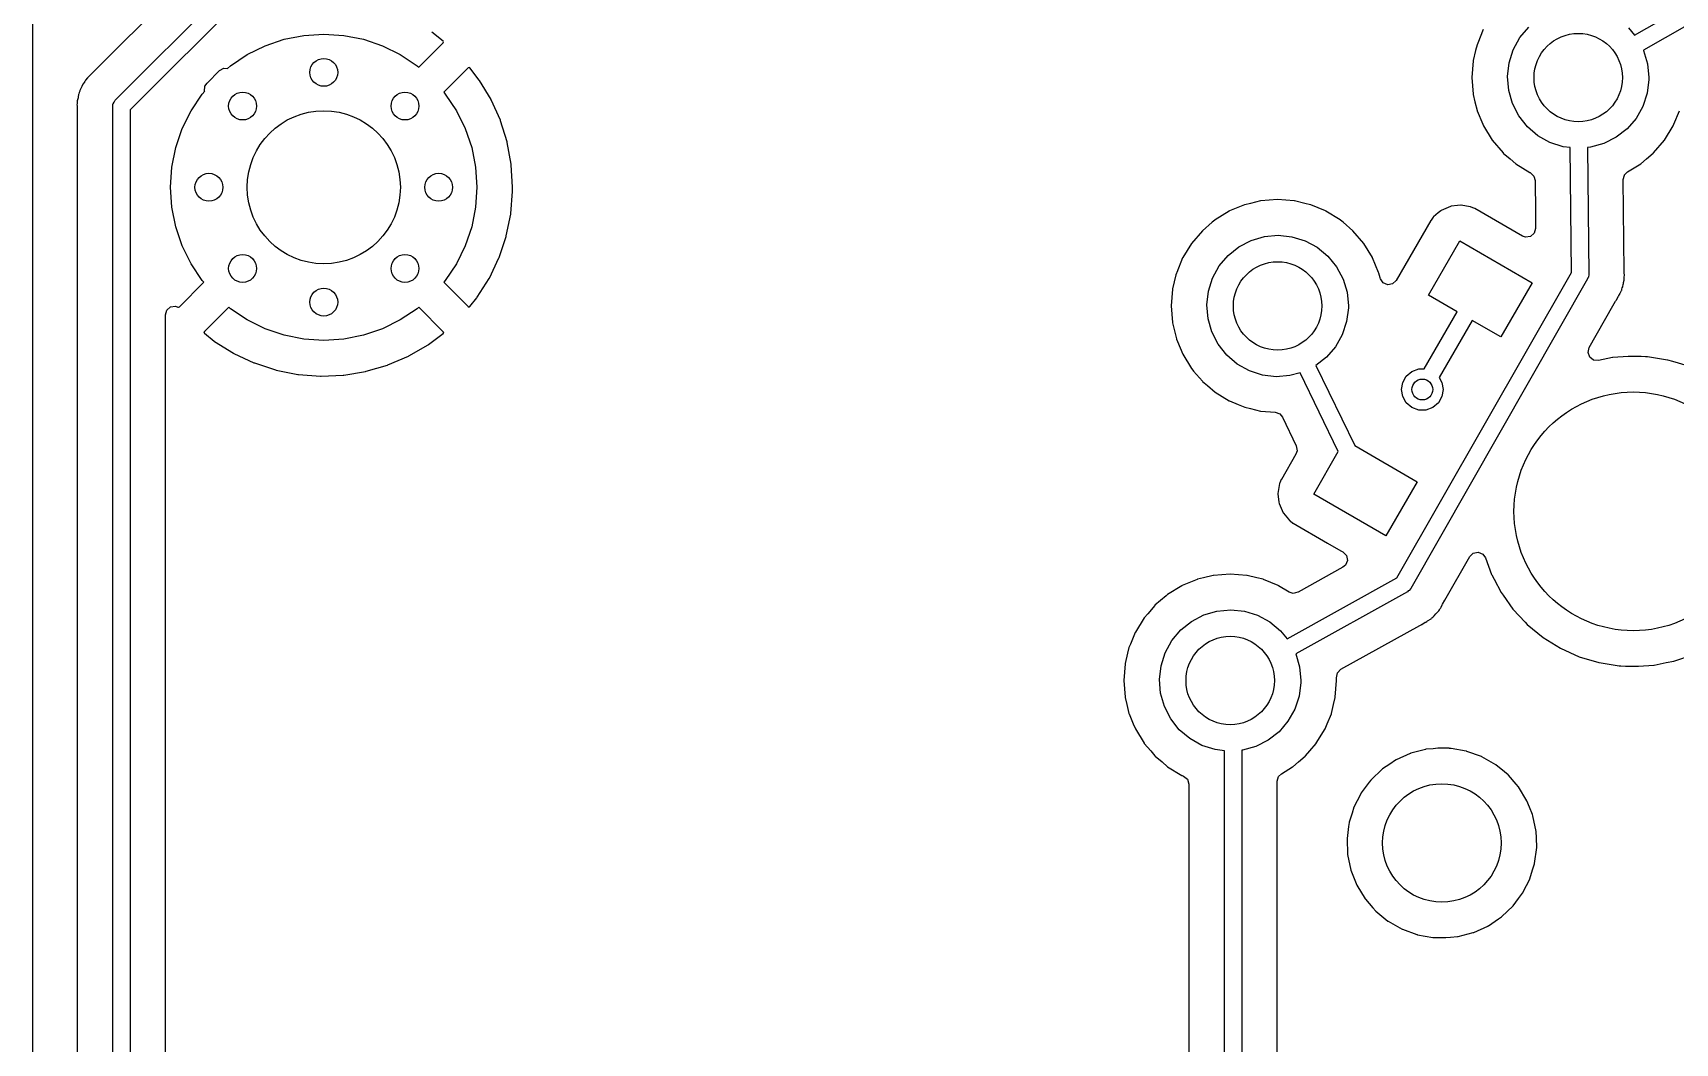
# Model space of a CAD drawing. Extents: x 144 to 253, y -181 to -52.
# Drawn here: x 143.51 to 167.1, y -97.4 to -82.89 of the extents above; entities that cross this region are included whole.
import ezdxf

# ---------------------------------------------------------------- set-up
doc = ezdxf.new("R2010")
doc.units = 0
doc.layers.add('BLACK', color=7, linetype='CONTINUOUS')

msp = doc.modelspace()

# ---------------------------------------------------------------- linework, layer by layer
at = {"layer": 'BLACK', "linetype": 'CONTINUOUS'}
for p, q in [((143.508, -112.657), (143.508, -66.8706)), ((144.692, -83.8542), (153.633, -74.9132)), ((153.659, -75.24), (144.905, -83.9944)), ((151.183, -76.644), (144.388, -83.4389)), ((166.518, -82.9222), (175.524, -77.7621)), ((175.65, -77.9776), (166.646, -83.1373)), ((164.871, -82.9559), (164.998, -82.804)), ((146.846, -83.0725), (147.118, -82.98)), ((147.118, -82.98), (147.4, -82.9238)), ((147.4, -82.9238), (147.688, -82.905)), ((147.688, -82.905), (147.975, -82.9238)), ((147.975, -82.9238), (148.257, -82.98)), ((148.257, -82.98), (148.529, -83.0725)), ((149.052, -83.3815), (149.402, -83.0312)), ((149.401, -83.0077), (149.239, -82.8796)), ((149.409, -83.0184), (149.401, -83.0077)), ((149.402, -83.0312), (149.409, -83.0184)), ((164.264, -83.0341), (164.255, -83.0573)), ((164.345, -82.8402), (164.264, -83.0341)), ((164.775, -83.1296), (164.871, -82.9559)), ((166.43, -82.814), (166.518, -82.9222)), ((146.348, -83.3596), (146.588, -83.1997)), ((146.588, -83.1997), (146.846, -83.0725)), ((148.529, -83.0725), (148.787, -83.1997)), ((148.787, -83.1997), (149.027, -83.3596)), ((164.235, -83.1389), (164.2, -83.2858)), ((164.255, -83.0573), (164.235, -83.1389)), ((164.715, -83.3186), (164.775, -83.1296)), ((166.646, -83.1373), (166.648, -83.1427)), ((166.648, -83.1427), (166.706, -83.3325)), ((144.324, -83.5031), (144.304, -83.5228)), ((144.326, -83.5002), (144.324, -83.5031)), ((144.368, -83.4564), (144.326, -83.5002)), ((144.373, -83.4506), (144.368, -83.4564)), ((144.379, -83.4465), (144.373, -83.4506)), ((144.388, -83.4389), (144.379, -83.4465)), ((146.01, -83.6085), (146.191, -83.4275)), ((146.191, -83.4275), (146.253, -83.3935)), ((146.253, -83.3935), (146.305, -83.3972)), ((146.305, -83.3972), (146.348, -83.3596)), ((149.027, -83.3596), (149.052, -83.3815)), ((149.762, -83.3897), (149.411, -83.7407)), ((149.774, -83.3832), (149.762, -83.3897)), ((149.785, -83.3916), (149.774, -83.3832)), ((149.921, -83.5654), (149.785, -83.3916)), ((164.199, -83.2907), (164.18, -83.5299)), ((164.2, -83.2858), (164.199, -83.2907)), ((164.2, -83.2858), (164.2, -83.2858)), ((164.693, -83.5157), (164.715, -83.3186)), ((164.71, -83.7133), (164.693, -83.5157)), ((166.706, -83.3325), (166.725, -83.5299)), ((144.175, -83.7458), (144.167, -83.7644)), ((144.181, -83.7271), (144.175, -83.7458)), ((144.184, -83.7152), (144.181, -83.7271)), ((144.186, -83.7075), (144.184, -83.7152)), ((144.184, -83.7152), (144.184, -83.7152)), ((144.208, -83.6688), (144.186, -83.7075)), ((144.213, -83.6581), (144.208, -83.6688)), ((144.227, -83.6248), (144.213, -83.6581)), ((144.23, -83.6175), (144.227, -83.6248)), ((144.227, -83.6248), (144.227, -83.6248)), ((144.243, -83.6015), (144.23, -83.6175)), ((144.254, -83.585), (144.243, -83.6015)), ((144.26, -83.5742), (144.254, -83.585)), ((144.263, -83.5673), (144.26, -83.5742)), ((144.26, -83.5742), (144.26, -83.5742)), ((144.294, -83.535), (144.263, -83.5673)), ((144.301, -83.526), (144.294, -83.535)), ((144.304, -83.5228), (144.301, -83.526)), ((145.942, -83.7657), (145.977, -83.7261)), ((145.976, -83.7244), (145.981, -83.6536)), ((145.977, -83.7261), (145.976, -83.7244)), ((145.981, -83.6536), (146.01, -83.6085)), ((149.411, -83.7407), (149.433, -83.7657)), ((149.925, -83.5716), (149.921, -83.5654)), ((150.09, -83.8448), (149.925, -83.5716)), ((164.18, -83.5299), (164.199, -83.7691)), ((164.764, -83.9039), (164.71, -83.7133)), ((166.7, -83.755), (166.637, -83.9431)), ((166.725, -83.5582), (166.7, -83.755)), ((166.725, -83.5299), (166.725, -83.5582)), ((144.145, -83.9025), (144.142, -83.9225)), ((144.142, -83.9225), (144.143, -83.9304)), ((144.143, -83.9304), (144.146, -83.9665)), ((144.147, -83.8828), (144.145, -83.9025)), ((144.146, -83.9665), (144.147, -83.9784)), ((144.157, -83.8197), (144.147, -83.8625)), ((144.147, -83.8625), (144.147, -83.8828)), ((144.147, -83.9784), (144.147, -109.141)), ((144.16, -83.8081), (144.157, -83.8197)), ((144.166, -83.7723), (144.16, -83.8081)), ((144.167, -83.7644), (144.166, -83.7723)), ((144.166, -83.7723), (144.166, -83.7723)), ((144.655, -83.9426), (144.658, -83.9205)), ((144.655, -109.22), (144.655, -83.9426)), ((144.658, -83.9159), (144.659, -83.9135)), ((144.658, -83.9205), (144.658, -83.9159)), ((144.659, -83.9135), (144.66, -83.9071)), ((144.66, -83.9071), (144.677, -83.8812)), ((144.677, -83.8812), (144.692, -83.8542)), ((145.782, -84.005), (145.942, -83.7657)), ((149.433, -83.7657), (149.593, -84.005)), ((150.093, -83.8516), (150.09, -83.8448)), ((150.224, -84.1426), (150.093, -83.8516)), ((164.199, -83.7691), (164.2, -83.7739)), ((164.2, -83.7739), (164.2, -83.7739)), ((164.2, -83.7739), (164.224, -83.8759)), ((164.224, -83.8759), (164.255, -84.0024)), ((164.855, -84.0802), (164.764, -83.9039)), ((166.637, -83.9431), (166.539, -84.1155)), ((144.905, -83.9944), (144.905, -109.168)), ((145.655, -84.2631), (145.782, -84.005)), ((149.593, -84.005), (149.72, -84.2631)), ((150.226, -84.1497), (150.224, -84.1426)), ((150.321, -84.4543), (150.226, -84.1497)), ((164.255, -84.0024), (164.257, -84.007)), ((164.257, -84.007), (164.257, -84.007)), ((164.257, -84.007), (164.336, -84.1976)), ((164.336, -84.1976), (164.347, -84.2241)), ((164.347, -84.2241), (164.472, -84.4287)), ((164.978, -84.2356), (164.855, -84.0802)), ((166.539, -84.1155), (166.41, -84.2656)), ((166.946, -84.4287), (167.072, -84.2241)), ((167.072, -84.2241), (167.083, -84.1976)), ((167.083, -84.1976), (167.162, -84.007)), ((145.562, -84.5356), (145.655, -84.2631)), ((149.72, -84.2631), (149.813, -84.5356)), ((150.323, -84.4616), (150.321, -84.4543)), ((150.38, -84.7754), (150.323, -84.4616)), ((164.472, -84.4287), (164.628, -84.6112)), ((165.129, -84.3642), (164.978, -84.2356)), ((165.302, -84.4609), (165.129, -84.3642)), ((165.491, -84.5222), (165.302, -84.4609)), ((166.254, -84.3877), (166.077, -84.4771)), ((166.41, -84.2656), (166.254, -84.3877)), ((166.79, -84.6112), (166.946, -84.4287)), ((145.506, -84.8178), (145.562, -84.5356)), ((149.813, -84.5356), (149.869, -84.8178)), ((164.628, -84.6112), (164.632, -84.6144)), ((164.632, -84.6144), (164.729, -84.6978)), ((164.729, -84.6978), (164.81, -84.767)), ((165.593, -84.5344), (165.491, -84.5222)), ((165.61, -86.3273), (165.593, -84.5344)), ((165.886, -84.5304), (165.843, -84.5337)), ((165.843, -84.5337), (165.86, -86.3589)), ((166.077, -84.4771), (165.886, -84.5304)), ((166.608, -84.767), (166.689, -84.6978)), ((166.689, -84.6978), (166.787, -84.6144)), ((166.787, -84.6144), (166.79, -84.6112)), ((145.487, -85.105), (145.506, -84.8178)), ((149.869, -84.8178), (149.887, -85.105)), ((150.381, -84.7829), (150.38, -84.7754)), ((150.4, -85.1028), (150.381, -84.7829)), ((164.81, -84.767), (165.015, -84.8924)), ((165.015, -84.8924), (165.019, -84.8943)), ((165.019, -84.8943), (165.02, -84.8947)), ((165.02, -84.8947), (165.072, -84.9435)), ((166.356, -84.9931), (166.373, -84.9326)), ((166.373, -84.9326), (166.375, -84.9248)), ((166.375, -84.9248), (166.416, -84.8846)), ((166.416, -84.8846), (166.608, -84.767)), ((145.506, -85.3922), (145.487, -85.105)), ((149.887, -85.105), (149.869, -85.3922)), ((150.374, -85.4835), (150.4, -85.1641)), ((150.4, -85.1072), (150.4, -85.1028)), ((150.4, -85.1596), (150.4, -85.1072)), ((150.4, -85.1641), (150.4, -85.1596)), ((165.072, -84.9435), (165.089, -85.0059)), ((165.089, -85.0059), (165.093, -85.4608)), ((166.368, -86.3162), (166.356, -84.9931)), ((145.562, -85.6744), (145.506, -85.3922)), ((149.869, -85.3922), (149.813, -85.6744)), ((160.913, -85.3575), (160.701, -85.4456)), ((160.918, -85.3556), (160.913, -85.3575)), ((160.913, -85.3575), (160.913, -85.3575)), ((160.999, -85.336), (160.918, -85.3556)), ((161.146, -85.3008), (160.999, -85.336)), ((161.151, -85.2996), (161.146, -85.3008)), ((161.146, -85.3008), (161.146, -85.3008)), ((161.39, -85.2808), (161.151, -85.2996)), ((161.63, -85.2996), (161.39, -85.2808)), ((161.634, -85.3008), (161.63, -85.2996)), ((161.781, -85.336), (161.634, -85.3008)), ((161.634, -85.3008), (161.634, -85.3008)), ((161.863, -85.3556), (161.781, -85.336)), ((161.868, -85.3575), (161.863, -85.3556)), ((162.08, -85.4456), (161.868, -85.3575)), ((161.868, -85.3575), (161.868, -85.3575)), ((163.875, -85.38), (163.741, -85.4373)), ((163.884, -85.379), (163.875, -85.38)), ((163.975, -85.368), (163.884, -85.379)), ((163.884, -85.379), (163.884, -85.379)), ((164.02, -85.3627), (163.975, -85.368)), ((164.029, -85.3641), (164.02, -85.3627)), ((164.156, -85.3853), (164.029, -85.3641)), ((164.029, -85.3641), (164.029, -85.3641)), ((164.163, -85.3866), (164.156, -85.3853)), ((164.156, -85.3853), (164.156, -85.3853)), ((164.171, -85.3898), (164.163, -85.3866)), ((164.211, -85.4075), (164.171, -85.3898)), ((164.171, -85.3898), (164.171, -85.3898)), ((150.309, -85.8034), (150.373, -85.491)), ((150.373, -85.491), (150.374, -85.4835)), ((160.45, -85.608), (160.309, -85.7287)), ((160.488, -85.5761), (160.45, -85.608)), ((160.492, -85.5728), (160.488, -85.5761)), ((160.488, -85.5761), (160.488, -85.5761)), ((160.696, -85.4475), (160.492, -85.5728)), ((160.701, -85.4456), (160.696, -85.4475)), ((160.701, -85.4456), (160.701, -85.4456)), ((162.085, -85.4475), (162.08, -85.4456)), ((162.08, -85.4456), (162.08, -85.4456)), ((162.289, -85.5728), (162.085, -85.4475)), ((162.293, -85.5761), (162.289, -85.5728)), ((162.331, -85.608), (162.293, -85.5761)), ((162.293, -85.5761), (162.293, -85.5761)), ((162.472, -85.7287), (162.331, -85.608)), ((163.59, -85.5833), (163.094, -86.4429)), ((163.592, -85.5803), (163.59, -85.5833)), ((163.59, -85.5833), (163.59, -85.5833)), ((163.594, -85.5776), (163.592, -85.5803)), ((163.624, -85.5362), (163.594, -85.5776)), ((163.594, -85.5776), (163.594, -85.5776)), ((163.629, -85.5298), (163.624, -85.5362)), ((163.624, -85.5362), (163.624, -85.5362)), ((163.697, -85.4738), (163.629, -85.5298)), ((163.734, -85.443), (163.697, -85.4738)), ((163.741, -85.4373), (163.734, -85.443)), ((163.734, -85.443), (163.734, -85.443)), ((164.221, -85.4118), (164.211, -85.4075)), ((164.906, -85.8078), (164.221, -85.4118)), ((165.093, -85.4608), (165.095, -85.6975)), ((145.655, -85.9469), (145.562, -85.6744)), ((149.813, -85.6744), (149.72, -85.9469)), ((150.206, -86.1133), (150.307, -85.8108)), ((150.307, -85.8108), (150.309, -85.8034)), ((160.309, -85.7287), (160.153, -85.9112)), ((160.834, -85.9598), (161.01, -85.868)), ((161.01, -85.868), (161.2, -85.812)), ((161.2, -85.812), (161.398, -85.794)), ((161.398, -85.794), (161.595, -85.8148)), ((161.595, -85.8148), (161.784, -85.8734)), ((161.784, -85.8734), (161.959, -85.9677)), ((162.628, -85.9112), (162.472, -85.7287)), ((163.558, -86.6557), (164.008, -85.8763)), ((164.008, -85.8763), (165.047, -86.4763)), ((164.953, -85.8235), (164.906, -85.8078)), ((165.023, -85.8128), (164.953, -85.8235)), ((165.076, -85.7658), (165.023, -85.8128)), ((165.095, -85.6975), (165.076, -85.7658)), ((145.782, -86.205), (145.655, -85.9469)), ((149.72, -85.9469), (149.593, -86.205)), ((150.203, -86.1203), (150.206, -86.1133)), ((160.153, -85.9112), (160.028, -86.1158)), ((160.552, -86.236), (160.68, -86.0841)), ((160.68, -86.0841), (160.834, -85.9598)), ((161.959, -85.9677), (162.111, -86.0941)), ((162.111, -86.0941), (162.237, -86.2478)), ((162.753, -86.1158), (162.628, -85.9112)), ((145.942, -86.4443), (145.782, -86.205)), ((149.593, -86.205), (149.433, -86.4443)), ((150.067, -86.4085), (150.203, -86.1203)), ((159.936, -86.3374), (159.93, -86.3626)), ((159.94, -86.3288), (159.936, -86.3374)), ((160.026, -86.1203), (159.94, -86.3288)), ((160.028, -86.1158), (160.026, -86.1203)), ((160.026, -86.1203), (160.026, -86.1203)), ((160.457, -86.4098), (160.552, -86.236)), ((162.237, -86.2478), (162.33, -86.4228)), ((162.755, -86.1203), (162.753, -86.1158)), ((162.841, -86.3288), (162.755, -86.1203)), ((162.755, -86.1203), (162.755, -86.1203)), ((162.845, -86.3374), (162.841, -86.3288)), ((162.861, -86.4037), (162.845, -86.3374)), ((163.104, -90.7128), (165.61, -86.3273)), ((166.369, -86.3288), (166.368, -86.3162)), ((166.373, -86.3705), (166.369, -86.3288)), ((145.613, -86.8207), (145.964, -86.4693)), ((145.964, -86.4693), (145.942, -86.4443)), ((149.433, -86.4443), (149.411, -86.4693)), ((149.411, -86.4693), (149.761, -86.8191)), ((149.893, -86.6849), (150.063, -86.4152)), ((150.063, -86.4152), (150.067, -86.4085)), ((159.88, -86.5708), (159.861, -86.81)), ((159.881, -86.566), (159.88, -86.5708)), ((159.93, -86.3626), (159.881, -86.566)), ((159.881, -86.566), (159.881, -86.566)), ((160.397, -86.5988), (160.457, -86.4098)), ((162.33, -86.4228), (162.387, -86.6127)), ((162.862, -86.4093), (162.861, -86.4037)), ((162.866, -86.4211), (162.862, -86.4093)), ((162.907, -86.4789), (162.866, -86.4211)), ((162.973, -86.5053), (162.907, -86.4789)), ((163.042, -86.4919), (162.973, -86.5053)), ((163.094, -86.4429), (163.042, -86.4919)), ((165.844, -86.422), (163.304, -90.867)), ((165.047, -86.4763), (164.597, -87.2557)), ((165.847, -86.4072), (165.844, -86.422)), ((165.855, -86.3944), (165.847, -86.4072)), ((165.86, -86.3589), (165.855, -86.3944)), ((166.331, -86.5896), (166.333, -86.5819)), ((166.333, -86.5819), (166.336, -86.5678)), ((166.333, -86.5819), (166.333, -86.5819)), ((166.336, -86.5678), (166.342, -86.5497)), ((166.342, -86.5497), (166.348, -86.5363)), ((166.348, -86.5363), (166.351, -86.529)), ((166.348, -86.5363), (166.348, -86.5363)), ((166.351, -86.529), (166.355, -86.5003)), ((166.355, -86.5003), (166.357, -86.4874)), ((166.357, -86.4874), (166.359, -86.475)), ((166.359, -86.475), (166.367, -86.4419)), ((166.367, -86.4419), (166.369, -86.4342)), ((166.367, -86.4419), (166.367, -86.4419)), ((166.369, -86.4118), (166.37, -86.3928)), ((166.369, -86.4342), (166.369, -86.4118)), ((166.37, -86.3928), (166.373, -86.3705)), ((145.487, -86.8243), (145.557, -86.8142)), ((145.557, -86.8142), (145.59, -86.8276)), ((145.599, -86.8282), (145.613, -86.8207)), ((149.761, -86.8191), (149.774, -86.8262)), ((149.774, -86.8262), (149.784, -86.8189)), ((149.784, -86.8189), (149.888, -86.6911)), ((149.888, -86.6911), (149.893, -86.6849)), ((159.861, -86.81), (159.88, -87.0492)), ((160.375, -86.7958), (160.397, -86.5988)), ((160.391, -86.9934), (160.375, -86.7958)), ((162.387, -86.6127), (162.406, -86.81)), ((162.406, -86.81), (162.406, -86.8384)), ((163.969, -86.8932), (163.558, -86.6557)), ((165.866, -87.4068), (166.207, -86.81)), ((166.207, -86.81), (166.246, -86.7425)), ((166.246, -86.7425), (166.251, -86.7352)), ((166.251, -86.7352), (166.255, -86.7306)), ((166.255, -86.7306), (166.259, -86.7236)), ((166.259, -86.7236), (166.288, -86.6687)), ((166.259, -86.7236), (166.259, -86.7236)), ((166.288, -86.6687), (166.29, -86.6658)), ((166.29, -86.6658), (166.294, -86.6585)), ((166.294, -86.6585), (166.305, -86.6397)), ((166.305, -86.6397), (166.306, -86.636)), ((166.306, -86.636), (166.308, -86.6325)), ((166.308, -86.6325), (166.311, -86.6266)), ((166.308, -86.6325), (166.308, -86.6325)), ((166.311, -86.6266), (166.327, -86.5966)), ((166.327, -86.5966), (166.331, -86.5896)), ((166.327, -86.5966), (166.327, -86.5966)), ((145.413, -86.9389), (145.434, -86.8708)), ((145.413, -108.905), (145.413, -86.9389)), ((145.434, -86.8708), (145.487, -86.8243)), ((145.59, -86.8276), (145.599, -86.8282)), ((146.323, -86.8285), (145.973, -87.1784)), ((146.348, -86.8504), (146.323, -86.8285)), ((146.588, -87.0103), (146.348, -86.8504)), ((146.846, -87.1375), (146.588, -87.0103)), ((148.787, -87.0103), (148.529, -87.1375)), ((149.027, -86.8504), (148.787, -87.0103)), ((149.052, -86.8285), (149.027, -86.8504)), ((149.404, -87.1803), (149.052, -86.8285)), ((159.88, -87.0492), (159.881, -87.054)), ((159.881, -87.054), (159.881, -87.054)), ((159.881, -87.054), (159.908, -87.1663)), ((160.446, -87.184), (160.391, -86.9934)), ((162.381, -87.0351), (162.319, -87.2232)), ((162.406, -86.8384), (162.381, -87.0351)), ((163.495, -87.7146), (163.969, -86.8932)), ((164.186, -87.0182), (163.712, -87.8396)), ((164.597, -87.2557), (164.186, -87.0182)), ((145.973, -87.1784), (145.966, -87.1914)), ((145.966, -87.1914), (145.974, -87.2019)), ((145.974, -87.2019), (146.113, -87.314)), ((147.118, -87.23), (146.846, -87.1375)), ((147.4, -87.2862), (147.118, -87.23)), ((147.688, -87.305), (147.4, -87.2862)), ((147.975, -87.2862), (147.688, -87.305)), ((148.257, -87.23), (147.975, -87.2862)), ((148.529, -87.1375), (148.257, -87.23)), ((149.192, -87.3624), (149.402, -87.2039)), ((149.402, -87.2039), (149.41, -87.1925)), ((149.41, -87.1925), (149.404, -87.1803)), ((159.908, -87.1663), (159.936, -87.2826)), ((159.936, -87.2826), (159.938, -87.2871)), ((159.938, -87.2871), (159.938, -87.2871)), ((159.938, -87.2871), (159.951, -87.3184)), ((160.536, -87.3604), (160.446, -87.184)), ((162.319, -87.2232), (162.221, -87.3957)), ((146.113, -87.314), (146.119, -87.3184)), ((146.119, -87.3184), (146.39, -87.4872)), ((146.39, -87.4872), (146.396, -87.4908)), ((146.396, -87.4908), (146.685, -87.6258)), ((148.903, -87.5302), (148.91, -87.5268)), ((148.91, -87.5268), (149.186, -87.3666)), ((149.186, -87.3666), (149.192, -87.3624)), ((159.951, -87.3184), (160.028, -87.5042)), ((160.028, -87.5042), (160.153, -87.7088)), ((160.66, -87.5158), (160.536, -87.3604)), ((160.811, -87.6443), (160.66, -87.5158)), ((162.221, -87.3957), (162.091, -87.5458)), ((165.85, -87.4764), (165.866, -87.4068)), ((165.874, -87.5433), (165.85, -87.4764)), ((146.685, -87.6258), (146.692, -87.6286)), ((146.692, -87.6286), (146.995, -87.728)), ((146.995, -87.728), (147.003, -87.7299)), ((147.003, -87.7299), (147.316, -87.7921)), ((147.975, -87.8025), (148.289, -87.7501)), ((148.289, -87.7501), (148.297, -87.7484)), ((148.297, -87.7484), (148.603, -87.6586)), ((148.603, -87.6586), (148.61, -87.6561)), ((148.61, -87.6561), (148.903, -87.5302)), ((160.153, -87.7088), (160.157, -87.7126)), ((160.157, -87.7126), (160.157, -87.7126)), ((160.157, -87.7126), (160.184, -87.7454)), ((160.184, -87.7454), (160.309, -87.8913)), ((160.984, -87.741), (160.811, -87.6443)), ((161.172, -87.8023), (160.984, -87.741)), ((162.091, -87.5458), (161.941, -87.6629)), ((161.941, -87.6629), (162.497, -88.8145)), ((163.239, -87.8172), (163.319, -87.7502)), ((163.319, -87.7502), (163.417, -87.7146)), ((163.417, -87.7146), (163.495, -87.7146)), ((165.93, -87.5867), (165.874, -87.5433)), ((166.001, -87.5928), (165.93, -87.5867)), ((166.201, -87.5524), (166.001, -87.5928)), ((166.205, -87.5516), (166.201, -87.5524)), ((166.201, -87.5524), (166.201, -87.5524)), ((166.425, -87.537), (166.205, -87.5516)), ((166.61, -87.537), (166.425, -87.537)), ((166.611, -87.5371), (166.61, -87.537)), ((166.677, -87.5401), (166.611, -87.5371)), ((166.611, -87.5371), (166.611, -87.5371)), ((166.702, -87.5412), (166.677, -87.5401)), ((166.705, -87.5417), (166.702, -87.5412)), ((166.989, -87.5867), (166.705, -87.5417)), ((166.705, -87.5417), (166.705, -87.5417)), ((166.994, -87.5874), (166.989, -87.5867)), ((166.989, -87.5867), (166.989, -87.5867)), ((166.998, -87.5886), (166.994, -87.5874)), ((167.067, -87.6091), (166.998, -87.5886)), ((166.998, -87.5886), (166.998, -87.5886)), ((167.277, -87.6718), (167.067, -87.6091)), ((147.316, -87.7921), (147.323, -87.7931)), ((147.323, -87.7931), (147.641, -87.8173)), ((147.641, -87.8173), (147.649, -87.8174)), ((147.649, -87.8174), (147.967, -87.8033)), ((147.967, -87.8033), (147.975, -87.8025)), ((160.309, -87.8913), (160.313, -87.8945)), ((160.313, -87.8945), (160.382, -87.9535)), ((160.382, -87.9535), (160.492, -88.0472)), ((161.369, -87.8258), (161.172, -87.8023)), ((161.567, -87.8106), (161.369, -87.8258)), ((161.715, -87.7693), (161.567, -87.8106)), ((162.261, -88.9013), (161.715, -87.7693)), ((163.169, -88.01), (163.187, -87.9074)), ((163.187, -87.9074), (163.239, -87.8172)), ((163.712, -87.8396), (163.751, -87.9074)), ((163.751, -87.9074), (163.769, -88.01)), ((160.492, -88.0472), (160.696, -88.1725)), ((160.696, -88.1725), (160.701, -88.1744)), ((160.701, -88.1744), (160.701, -88.1744)), ((160.701, -88.1744), (160.823, -88.2252)), ((160.823, -88.2252), (160.918, -88.2644)), ((163.187, -88.1126), (163.169, -88.01)), ((163.239, -88.2028), (163.187, -88.1126)), ((163.319, -88.2698), (163.239, -88.2028)), ((163.699, -88.2028), (163.619, -88.2698)), ((163.751, -88.1126), (163.699, -88.2028)), ((163.769, -88.01), (163.751, -88.1126)), ((160.918, -88.2644), (160.999, -88.284)), ((160.999, -88.284), (161.146, -88.3192)), ((161.146, -88.3192), (161.146, -88.3192)), ((161.146, -88.3192), (161.151, -88.3204)), ((161.151, -88.3204), (161.355, -88.3364)), ((161.355, -88.3364), (161.421, -88.3617)), ((161.421, -88.3617), (161.458, -88.4072)), ((161.458, -88.4072), (161.658, -88.8201)), ((163.417, -88.3054), (163.319, -88.2698)), ((163.521, -88.3054), (163.417, -88.3054)), ((163.619, -88.2698), (163.521, -88.3054)), ((161.653, -88.9379), (161.444, -89.301)), ((161.669, -88.8901), (161.653, -88.9379)), ((161.658, -88.8201), (161.669, -88.8901)), ((161.908, -89.5136), (162.261, -88.9013)), ((162.497, -88.8145), (163.397, -89.3341)), ((161.418, -89.3582), (161.394, -89.5019)), ((161.422, -89.351), (161.418, -89.3582)), ((161.442, -89.3041), (161.422, -89.351)), ((161.422, -89.351), (161.422, -89.351)), ((161.444, -89.301), (161.442, -89.3041)), ((163.397, -89.3341), (162.947, -90.1136)), ((161.394, -89.5019), (161.395, -89.5108)), ((161.395, -89.5108), (161.409, -89.6266)), ((161.409, -89.6266), (161.412, -89.6465)), ((161.412, -89.6465), (161.469, -89.7805)), ((162.947, -90.1136), (161.908, -89.5136)), ((161.469, -89.7805), (161.475, -89.7874)), ((161.475, -89.7874), (161.475, -89.7874)), ((161.475, -89.7874), (161.546, -89.8742)), ((161.546, -89.8742), (161.562, -89.8929)), ((161.562, -89.8929), (161.568, -89.8976)), ((161.568, -89.8976), (161.568, -89.8976)), ((161.568, -89.8976), (161.609, -89.9279)), ((161.609, -89.9279), (161.609, -89.9279)), ((161.609, -89.9279), (161.612, -89.9299)), ((161.612, -89.9299), (161.615, -89.9316)), ((161.615, -89.9316), (161.615, -89.9316)), ((161.615, -89.9316), (162.108, -90.2161)), ((162.108, -90.2161), (162.298, -90.3259)), ((162.298, -90.3259), (162.329, -90.3439)), ((162.329, -90.3439), (162.378, -90.3953)), ((164.201, -90.3614), (164.271, -90.3477)), ((164.271, -90.3477), (164.337, -90.3738)), ((162.328, -90.5631), (161.687, -90.9203)), ((162.365, -90.5309), (162.328, -90.5631)), ((162.392, -90.465), (162.365, -90.5309)), ((162.378, -90.3953), (162.392, -90.465)), ((163.792, -91.0372), (164.15, -90.4107)), ((164.15, -90.4107), (164.201, -90.3614)), ((164.337, -90.3738), (164.378, -90.4297)), ((164.378, -90.4297), (164.421, -90.5468)), ((164.421, -90.5468), (164.465, -90.6662)), ((160.015, -90.8276), (159.81, -90.953)), ((160.019, -90.8257), (160.015, -90.8276)), ((160.232, -90.7377), (160.019, -90.8257)), ((160.019, -90.8257), (160.019, -90.8257)), ((160.237, -90.7358), (160.232, -90.7377)), ((160.232, -90.7377), (160.232, -90.7377)), ((160.327, -90.714), (160.237, -90.7358)), ((160.465, -90.6809), (160.327, -90.714)), ((160.47, -90.6797), (160.465, -90.6809)), ((160.465, -90.6809), (160.465, -90.6809)), ((160.709, -90.6609), (160.47, -90.6797)), ((160.948, -90.6797), (160.709, -90.6609)), ((160.953, -90.6809), (160.948, -90.6797)), ((161.091, -90.714), (160.953, -90.6809)), ((160.953, -90.6809), (160.953, -90.6809)), ((161.182, -90.7358), (161.091, -90.714)), ((161.186, -90.7377), (161.182, -90.7358)), ((161.399, -90.8257), (161.186, -90.7377)), ((161.186, -90.7377), (161.186, -90.7377)), ((161.403, -90.8276), (161.399, -90.8257)), ((161.399, -90.8257), (161.399, -90.8257)), ((161.555, -90.9203), (161.403, -90.8276)), ((161.526, -91.5919), (163.104, -90.7128)), ((164.465, -90.6662), (164.467, -90.6699)), ((164.467, -90.6699), (164.467, -90.6699)), ((164.467, -90.6699), (164.501, -90.7346)), ((164.501, -90.7346), (164.602, -90.9274)), ((159.788, -90.9716), (159.628, -91.1088)), ((159.806, -90.9562), (159.788, -90.9716)), ((159.81, -90.953), (159.806, -90.9562)), ((159.806, -90.9562), (159.806, -90.9562)), ((161.613, -90.9386), (161.555, -90.9203)), ((161.682, -90.9229), (161.613, -90.9386)), ((163.256, -90.9142), (161.65, -91.8088)), ((161.687, -90.9203), (161.682, -90.9229)), ((163.267, -90.9027), (163.256, -90.9142)), ((163.281, -90.8953), (163.267, -90.9027)), ((163.304, -90.867), (163.281, -90.8953)), ((163.761, -91.0913), (163.792, -91.0372)), ((164.602, -90.9274), (164.629, -90.9655)), ((164.629, -90.9655), (164.771, -91.1647)), ((159.472, -91.2913), (159.347, -91.4959)), ((159.524, -91.2303), (159.472, -91.2913)), ((159.625, -91.1126), (159.524, -91.2303)), ((159.628, -91.1088), (159.625, -91.1126)), ((160.153, -91.34), (160.329, -91.2481)), ((160.329, -91.2481), (160.519, -91.1921)), ((160.519, -91.1921), (160.716, -91.1742)), ((160.716, -91.1742), (160.913, -91.1949)), ((160.913, -91.1949), (161.103, -91.2535)), ((161.103, -91.2535), (161.277, -91.3478)), ((163.587, -91.3078), (163.594, -91.3036)), ((163.594, -91.3036), (163.602, -91.2955)), ((163.602, -91.2955), (163.606, -91.2916)), ((163.606, -91.2916), (163.621, -91.2779)), ((163.621, -91.2779), (163.635, -91.268)), ((163.635, -91.268), (163.64, -91.2618)), ((163.64, -91.2618), (163.665, -91.231)), ((163.64, -91.2618), (163.64, -91.2618)), ((163.665, -91.231), (163.672, -91.223)), ((163.672, -91.223), (163.7, -91.1945)), ((163.7, -91.1945), (163.705, -91.1888)), ((163.7, -91.1945), (163.7, -91.1945)), ((163.705, -91.1888), (163.714, -91.1743)), ((163.714, -91.1743), (163.725, -91.157)), ((163.725, -91.157), (163.731, -91.1502)), ((163.731, -91.1502), (163.736, -91.1441)), ((163.736, -91.1441), (163.739, -91.1369)), ((163.739, -91.1369), (163.756, -91.1008)), ((163.739, -91.1369), (163.739, -91.1369)), ((163.756, -91.1008), (163.761, -91.0913)), ((164.771, -91.1647), (164.771, -91.1647)), ((164.771, -91.1647), (164.773, -91.1681)), ((164.773, -91.1681), (164.776, -91.1712)), ((164.776, -91.1712), (164.776, -91.1712)), ((164.776, -91.1712), (164.945, -91.3521)), ((159.345, -91.5005), (159.276, -91.6672)), ((159.347, -91.4959), (159.345, -91.5004)), ((159.345, -91.5004), (159.345, -91.5005)), ((159.871, -91.6161), (159.998, -91.4642)), ((159.998, -91.4642), (160.153, -91.34)), ((161.277, -91.3478), (161.43, -91.4742)), ((161.43, -91.4742), (161.526, -91.5919)), ((162.299, -92.0292), (163.434, -91.3973)), ((163.434, -91.3973), (163.443, -91.3925)), ((163.443, -91.3925), (163.45, -91.3895)), ((163.45, -91.3895), (163.457, -91.3872)), ((163.457, -91.3872), (163.464, -91.383)), ((163.464, -91.383), (163.512, -91.3535)), ((163.464, -91.383), (163.464, -91.383)), ((163.512, -91.3535), (163.517, -91.3509)), ((163.517, -91.3509), (163.535, -91.3409)), ((163.535, -91.3409), (163.538, -91.339)), ((163.538, -91.339), (163.544, -91.3345)), ((163.544, -91.3345), (163.553, -91.3285)), ((163.553, -91.3285), (163.587, -91.3078)), ((164.945, -91.3521), (164.975, -91.3841)), ((164.975, -91.3841), (165.203, -91.5716)), ((159.255, -91.7176), (159.235, -91.7992)), ((159.276, -91.6672), (159.255, -91.7176)), ((159.775, -91.7899), (159.871, -91.6161)), ((165.203, -91.5716), (165.454, -91.7272)), ((165.454, -91.7272), (165.723, -91.8482)), ((159.199, -91.9509), (159.18, -92.1901)), ((159.2, -91.9461), (159.199, -91.9509)), ((159.235, -91.7992), (159.2, -91.9461)), ((159.2, -91.9461), (159.2, -91.9461)), ((159.693, -92.1759), (159.715, -91.9789)), ((159.715, -91.9789), (159.775, -91.7899)), ((161.65, -91.8088), (161.706, -91.9928)), ((161.706, -91.9928), (161.725, -92.1901)), ((165.723, -91.8482), (166.006, -91.9326)), ((166.006, -91.9326), (166.011, -91.9333)), ((166.011, -91.9333), (166.011, -91.9333)), ((166.011, -91.9333), (166.295, -91.9783)), ((166.295, -91.9783), (166.295, -91.9783)), ((166.295, -91.9783), (166.298, -91.9788)), ((166.298, -91.9788), (166.323, -91.9799)), ((166.323, -91.9799), (166.389, -91.9829)), ((166.389, -91.9829), (166.389, -91.9829)), ((166.389, -91.9829), (166.39, -91.983)), ((166.39, -91.983), (166.575, -91.983)), ((166.575, -91.983), (166.795, -91.9684)), ((166.795, -91.9684), (166.799, -91.9676)), ((166.799, -91.9676), (166.972, -91.9326)), ((166.799, -91.9676), (166.799, -91.9676)), ((166.972, -91.9326), (167.084, -91.91)), ((167.084, -91.91), (167.363, -91.8139)), ((159.18, -92.1901), (159.199, -92.4293)), ((159.71, -92.3735), (159.693, -92.1759)), ((161.725, -92.2185), (161.7, -92.4152)), ((161.725, -92.1901), (161.725, -92.2185)), ((162.219, -92.4293), (162.238, -92.1901)), ((162.235, -92.1492), (162.25, -92.0797)), ((162.238, -92.1901), (162.235, -92.1492)), ((162.25, -92.0797), (162.299, -92.0292)), ((159.199, -92.4293), (159.2, -92.4342)), ((159.2, -92.4342), (159.2, -92.4342)), ((159.2, -92.4342), (159.224, -92.5327)), ((159.764, -92.5641), (159.71, -92.3735)), ((161.7, -92.4152), (161.637, -92.6034)), ((162.195, -92.5327), (162.218, -92.4342)), ((162.218, -92.4342), (162.219, -92.4293)), ((162.218, -92.4342), (162.218, -92.4342)), ((159.224, -92.5327), (159.255, -92.6627)), ((159.255, -92.6627), (159.257, -92.6673)), ((159.257, -92.6673), (159.257, -92.6673)), ((159.257, -92.6673), (159.316, -92.8108)), ((159.855, -92.7405), (159.764, -92.5641)), ((161.637, -92.6034), (161.539, -92.7758)), ((162.102, -92.8108), (162.162, -92.6673)), ((162.162, -92.6673), (162.163, -92.6627)), ((162.162, -92.6673), (162.162, -92.6673)), ((162.163, -92.6627), (162.195, -92.5327)), ((159.316, -92.8108), (159.347, -92.8844)), ((159.347, -92.8844), (159.472, -93.089)), ((159.978, -92.8959), (159.855, -92.7405)), ((160.129, -93.0244), (159.978, -92.8959)), ((161.41, -92.9259), (161.254, -93.048)), ((161.539, -92.7758), (161.41, -92.9259)), ((161.946, -93.089), (162.072, -92.8844)), ((162.072, -92.8844), (162.102, -92.8108)), ((159.472, -93.089), (159.475, -93.0927)), ((159.475, -93.0927), (159.475, -93.0927)), ((159.475, -93.0927), (159.567, -93.1999)), ((160.302, -93.1212), (160.129, -93.0244)), ((160.491, -93.1824), (160.302, -93.1212)), ((160.625, -93.1984), (160.491, -93.1824)), ((160.886, -93.1907), (160.875, -93.1915)), ((160.875, -93.1915), (160.875, -103.576)), ((161.077, -93.1374), (160.886, -93.1907)), ((161.254, -93.048), (161.077, -93.1374)), ((161.851, -93.1999), (161.943, -93.0927)), ((161.943, -93.0927), (161.946, -93.089)), ((161.943, -93.0927), (161.943, -93.0927)), ((163.515, -93.1797), (163.302, -93.2349)), ((163.52, -93.1783), (163.515, -93.1797)), ((163.515, -93.1797), (163.515, -93.1797)), ((163.525, -93.1779), (163.52, -93.1783)), ((163.625, -93.1694), (163.525, -93.1779)), ((163.525, -93.1779), (163.525, -93.1779)), ((163.692, -93.1637), (163.625, -93.1694)), ((163.854, -93.1637), (163.692, -93.1637)), ((163.856, -93.1638), (163.854, -93.1637)), ((163.861, -93.164), (163.856, -93.1638)), ((163.856, -93.1638), (163.856, -93.1638)), ((163.878, -93.1649), (163.861, -93.164)), ((163.882, -93.1656), (163.878, -93.1649)), ((164.1, -93.205), (163.882, -93.1656)), ((163.882, -93.1656), (163.882, -93.1656)), ((159.567, -93.1999), (159.628, -93.2714)), ((159.628, -93.2714), (159.632, -93.2747)), ((159.632, -93.2747), (159.731, -93.3592)), ((159.731, -93.3592), (159.81, -93.4273)), ((159.81, -93.4273), (160.015, -93.5527)), ((160.625, -103.576), (160.625, -93.1984)), ((161.604, -93.4299), (161.608, -93.4273)), ((161.608, -93.4273), (161.688, -93.3592)), ((161.688, -93.3592), (161.787, -93.2747)), ((161.787, -93.2747), (161.79, -93.2714)), ((161.79, -93.2714), (161.851, -93.1999)), ((163, -93.3894), (162.895, -93.4599)), ((163.082, -93.334), (163, -93.3894)), ((163.086, -93.331), (163.082, -93.334)), ((163.082, -93.334), (163.082, -93.334)), ((163.091, -93.3288), (163.086, -93.331)), ((163.292, -93.2385), (163.091, -93.3288)), ((163.297, -93.2363), (163.292, -93.2385)), ((163.292, -93.2385), (163.292, -93.2385)), ((163.302, -93.2349), (163.297, -93.2363)), ((163.302, -93.2349), (163.302, -93.2349)), ((164.105, -93.2059), (164.1, -93.205)), ((164.1, -93.205), (164.1, -93.205)), ((164.11, -93.2077), (164.105, -93.2059)), ((164.11, -93.2078), (164.11, -93.2077)), ((164.317, -93.2828), (164.11, -93.2078)), ((164.322, -93.2846), (164.317, -93.2828)), ((164.317, -93.2828), (164.317, -93.2828)), ((164.523, -93.3988), (164.322, -93.2846)), ((164.527, -93.4022), (164.523, -93.3988)), ((164.649, -93.5019), (164.527, -93.4022)), ((164.527, -93.4022), (164.527, -93.4022)), ((160.015, -93.5527), (160.019, -93.5546)), ((160.019, -93.5546), (160.019, -93.5546)), ((160.019, -93.5546), (160.039, -93.5626)), ((160.039, -93.5626), (160.094, -93.6071)), ((160.094, -93.6071), (160.117, -93.679)), ((161.383, -93.6354), (161.404, -93.5673)), ((161.383, -103.11), (161.383, -93.6354)), ((161.404, -93.5673), (161.444, -93.528)), ((161.444, -93.528), (161.604, -93.4299)), ((162.704, -93.6519), (162.62, -93.7649)), ((162.728, -93.6191), (162.704, -93.6519)), ((162.895, -93.4599), (162.728, -93.6191)), ((164.701, -93.545), (164.649, -93.5019)), ((164.705, -93.5491), (164.701, -93.545)), ((164.819, -93.6806), (164.705, -93.5491)), ((164.705, -93.5491), (164.705, -93.5491)), ((160.117, -93.679), (160.117, -103.11)), ((162.588, -93.809), (162.533, -93.9165)), ((162.59, -93.8042), (162.588, -93.809)), ((162.62, -93.7649), (162.59, -93.8042)), ((164.852, -93.7193), (164.819, -93.6806)), ((164.972, -93.9165), (164.852, -93.7193)), ((162.459, -94.096), (162.419, -94.2251)), ((162.486, -94.0099), (162.459, -94.096)), ((162.533, -93.9165), (162.486, -94.0099)), ((165.009, -94.0099), (164.972, -93.9165)), ((165.05, -94.1128), (165.009, -94.0099)), ((165.057, -94.1311), (165.05, -94.1128)), ((165.104, -94.3569), (165.057, -94.1311)), ((162.41, -94.2854), (162.393, -94.4162)), ((162.418, -94.2302), (162.41, -94.2854)), ((162.419, -94.2251), (162.418, -94.2302)), ((162.419, -94.2251), (162.419, -94.2251)), ((165.108, -94.4509), (165.104, -94.3569)), ((162.393, -94.4162), (162.387, -94.4589)), ((162.387, -94.4589), (162.396, -94.6894)), ((165.082, -94.8161), (165.113, -94.5874)), ((165.113, -94.5874), (165.108, -94.4509)), ((162.396, -94.6894), (162.443, -94.9152)), ((165.053, -94.91), (165.081, -94.8212)), ((165.081, -94.8212), (165.082, -94.8161)), ((165.081, -94.8212), (165.081, -94.8212)), ((162.443, -94.9152), (162.528, -95.1298)), ((164.964, -95.1339), (165.012, -95.0412)), ((165.012, -95.0412), (165.014, -95.0364)), ((165.012, -95.0412), (165.012, -95.0412)), ((165.014, -95.0364), (165.053, -94.91)), ((162.528, -95.1298), (162.648, -95.327)), ((164.85, -95.3224), (164.906, -95.2464)), ((164.906, -95.2464), (164.91, -95.2421)), ((164.906, -95.2464), (164.906, -95.2464)), ((164.91, -95.2421), (164.964, -95.1339)), ((162.648, -95.327), (162.651, -95.331)), ((162.651, -95.331), (162.757, -95.4536)), ((162.757, -95.4536), (162.799, -95.5012)), ((162.799, -95.5012), (162.803, -95.5046)), ((162.803, -95.5046), (162.973, -95.6441)), ((164.605, -95.5864), (164.772, -95.4272)), ((164.772, -95.4272), (164.85, -95.3224)), ((162.973, -95.6441), (162.973, -95.6441)), ((162.973, -95.6441), (162.977, -95.6475)), ((162.977, -95.6475), (163.178, -95.7616)), ((163.178, -95.7616), (163.183, -95.7635)), ((163.183, -95.7635), (163.183, -95.7635)), ((163.183, -95.7635), (163.39, -95.8385)), ((164.208, -95.8078), (164.409, -95.7174)), ((164.409, -95.7174), (164.414, -95.7152)), ((164.414, -95.7152), (164.418, -95.7123)), ((164.418, -95.7123), (164.565, -95.6135)), ((164.418, -95.7123), (164.418, -95.7123)), ((164.565, -95.6135), (164.605, -95.5864)), ((163.39, -95.8385), (163.39, -95.8385)), ((163.39, -95.8385), (163.395, -95.8403)), ((163.395, -95.8403), (163.4, -95.8413)), ((163.4, -95.8413), (163.4, -95.8413)), ((163.4, -95.8413), (163.618, -95.8807)), ((163.618, -95.8807), (163.618, -95.8807)), ((163.618, -95.8807), (163.622, -95.8814)), ((163.622, -95.8814), (163.639, -95.8822)), ((163.639, -95.8822), (163.644, -95.8825)), ((163.644, -95.8825), (163.644, -95.8825)), ((163.644, -95.8825), (163.646, -95.8825)), ((163.646, -95.8825), (163.808, -95.8825)), ((163.808, -95.8825), (163.875, -95.8769)), ((163.875, -95.8769), (163.975, -95.8684)), ((163.975, -95.8684), (163.98, -95.8679)), ((163.975, -95.8684), (163.975, -95.8684)), ((163.98, -95.8679), (163.985, -95.8666)), ((163.985, -95.8666), (164.198, -95.8113)), ((163.985, -95.8666), (163.985, -95.8666)), ((164.198, -95.8113), (164.203, -95.81)), ((164.198, -95.8113), (164.198, -95.8113)), ((164.203, -95.81), (164.208, -95.8078)), ((164.208, -95.8078), (164.208, -95.8078))]:
    msp.add_line(p, q, dxfattribs=at)
at = {"layer": 'BLACK'}
for centre, radius in [((165.709, -83.5299), 0.635), ((147.688, -83.455), 0.2), ((146.521, -83.9383), 0.2), ((148.854, -83.9383), 0.2), ((147.688, -85.105), 1.1), ((146.037, -85.105), 0.2), ((149.338, -85.105), 0.2), ((146.521, -86.2717), 0.2), ((148.854, -86.2717), 0.2), ((161.39, -86.81), 0.635), ((147.688, -86.755), 0.2), ((163.469, -88.01), 0.15), ((166.5, -89.76), 1.7145), ((160.709, -92.1901), 0.635), ((163.75, -94.5231), 0.8509)]:
    msp.add_circle(centre, radius, dxfattribs=at)

doc.saveas('drawing.dxf')
